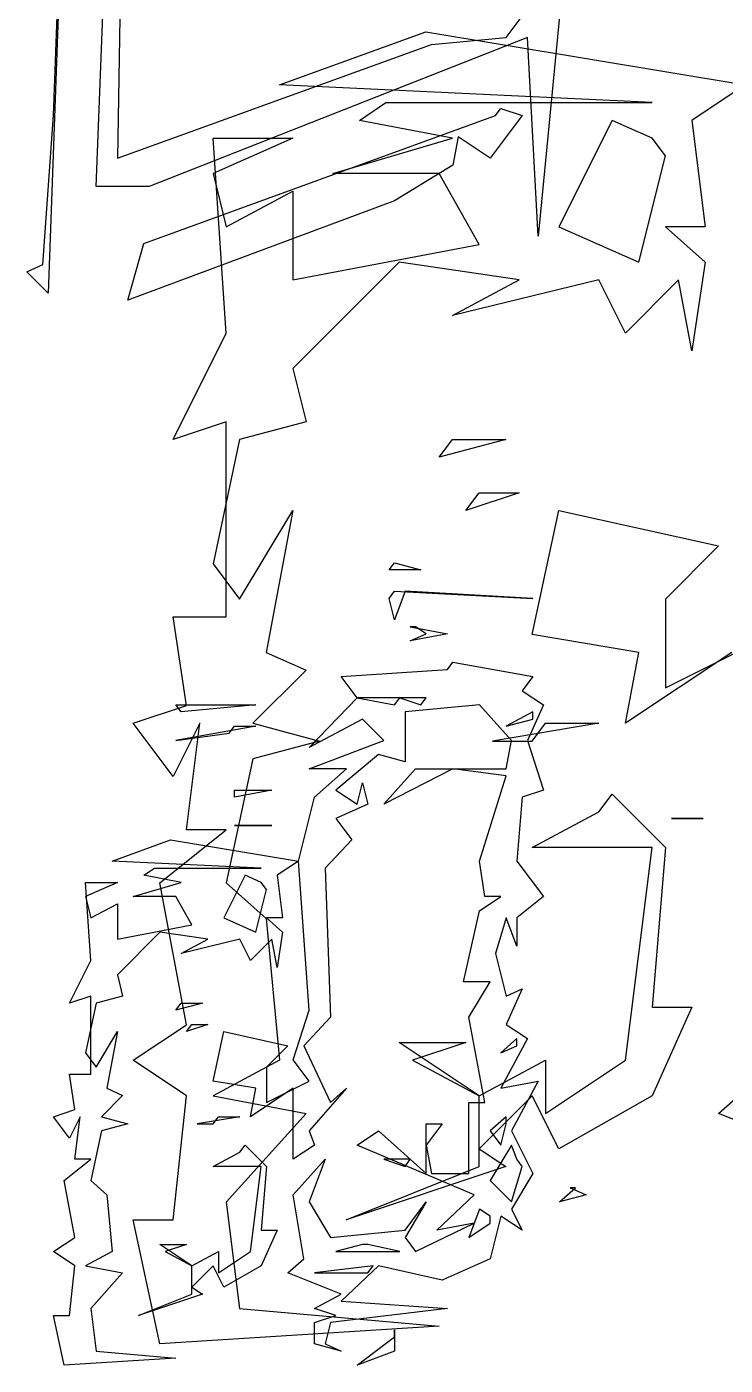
# Model space of a CAD drawing. Extents: x 10 to 24926, y 26 to 24942.
# Drawn here: x 49 to 1329, y 26 to 2480 of the extents above; entities that cross this region are included whole.
import ezdxf

# ---------------------------------------------------------------- set-up
doc = ezdxf.new("R2010")
doc.units = 0

msp = doc.modelspace()

# ---------------------------------------------------------------- linework, layer by layer
for p, q in [((322.2656, 8437.5, 625), (87.8906, 1992.1875, 3203.125)), ((97.6562, 2317.7083, 3072.9167), (322.2656, 8424.4792, 630.2083)), ((175.7812, 2187.5, 3125), (322.2656, 5950.5208, 1619.7917)), ((234.375, 3294.2708, 2682.2917), (214.8438, 2239.5833, 3104.1667)), ((927.7344, 2460.9375, 3015.625), (957.0312, 2500, 3000)), ((1025.3906, 2500, 3000), (986.3281, 2096.3542, 3161.4583)), ((966.7969, 2460.9375, 3015.625), (273.4375, 2187.5, 3125)), ((512.1765, 2373.8973, 9040.3211), (780.4594, 2471.4547, 9001.2981)), ((780.4594, 2471.4547, 9001.2981), (1365.8039, 2373.8973, 9040.3211)), ((791.0156, 2447.9167, 3020.8333), (927.7344, 2460.9375, 3015.625)), ((986.3281, 2096.3542, 3161.4583), (966.7969, 2460.9375, 3015.625)), ((214.8438, 2239.5833, 3104.1667), (791.0156, 2447.9167, 3020.8333)), ((1195.0784, 2341.3781, 9053.3287), (512.1765, 2373.8973, 9040.3211)), ((1365.8039, 2373.8973, 9040.3211), (1268.2465, 2308.859, 9066.3364)), ((658.5126, 2308.859, 9066.3364), (707.2913, 2341.3781, 9053.3287)), ((707.2913, 2341.3781, 9053.3287), (1195.0784, 2341.3781, 9053.3287)), ((78.125, 2044.2708, 3182.2917), (97.6562, 2317.7083, 3072.9167)), ((263.6719, 2083.3333, 3166.6667), (908.2031, 2317.7083, 3072.9167)), ((829.2381, 2276.3398, 9079.3441), (658.5126, 2308.859, 9066.3364)), ((957.0312, 2317.7083, 3072.9167), (898.4375, 2239.5833, 3104.1667)), ((908.2031, 2317.7083, 3072.9167), (917.9688, 2330.7292, 3067.7083)), ((917.9688, 2330.7292, 3067.7083), (957.0312, 2317.7083, 3072.9167)), ((1121.9104, 2308.859, 9066.3364), (1024.3529, 2113.7441, 9144.3823)), ((1195.0784, 2276.3398, 9079.3441), (1121.9104, 2308.859, 9066.3364)), ((1268.2465, 2308.859, 9066.3364), (1292.6358, 2113.7441, 9144.3823)), ((414.619, 1918.6293, 9222.4283), (390.2297, 2276.3398, 9079.3441)), ((390.2297, 2276.3398, 9079.3441), (536.5658, 2276.3398, 9079.3441)), ((536.5658, 2276.3398, 9079.3441), (390.2297, 2211.3016, 9105.3594)), ((609.7339, 2211.3016, 9105.3594), (829.2381, 2276.3398, 9079.3441)), ((839.8438, 2278.6458, 3088.5417), (830.0781, 2226.5625, 3109.375)), ((898.4375, 2239.5833, 3104.1667), (839.8438, 2278.6458, 3088.5417)), ((1219.4678, 2243.8207, 9092.3517), (1195.0784, 2276.3398, 9079.3441)), ((1170.6891, 2048.7059, 9170.3977), (1219.4678, 2243.8207, 9092.3517)), ((390.2297, 2211.3016, 9105.3594), (414.619, 2113.7441, 9144.3823)), ((804.8487, 2211.3016, 9105.3594), (609.7339, 2211.3016, 9105.3594)), ((830.0781, 2226.5625, 3109.375), (722.6562, 2161.4583, 3135.4167)), ((878.0168, 2081.225, 9157.39), (804.8487, 2211.3016, 9105.3594)), ((273.4375, 2187.5, 3125), (175.7812, 2187.5, 3125)), ((722.6562, 2161.4583, 3135.4167), (234.375, 1979.1667, 3208.3333)), ((414.619, 2113.7441, 9144.3823), (536.5658, 2178.7824, 9118.367)), ((536.5658, 2178.7824, 9118.367), (536.5658, 2016.1867, 9183.4053)), ((1024.3529, 2113.7441, 9144.3823), (1170.6891, 2048.7059, 9170.3977)), ((1292.6358, 2113.7441, 9144.3823), (1219.4678, 2113.7441, 9144.3823)), ((1219.4678, 2113.7441, 9144.3823), (1292.6358, 2048.7059, 9170.3977)), ((234.375, 1979.1667, 3208.3333), (263.6719, 2083.3333, 3166.6667)), ((536.5658, 2016.1867, 9183.4053), (878.0168, 2081.225, 9157.39)), ((48.8281, 2031.25, 3187.5), (78.125, 2044.2708, 3182.2917)), ((731.6807, 2048.7059, 9170.3977), (536.5658, 1853.591, 9248.4436)), ((951.1849, 2016.1867, 9183.4053), (731.6807, 2048.7059, 9170.3977)), ((1292.6358, 2048.7059, 9170.3977), (1268.2465, 1886.1102, 9235.4359)), ((87.8906, 1992.1875, 3203.125), (48.8281, 2031.25, 3187.5)), ((1097.521, 2016.1867, 9183.4053), (829.2381, 1951.1484, 9209.4206)), ((829.2381, 1951.1484, 9209.4206), (951.1849, 2016.1867, 9183.4053)), ((1146.2997, 1918.6293, 9222.4283), (1097.521, 2016.1867, 9183.4053)), ((1243.8571, 2016.1867, 9183.4053), (1146.2997, 1918.6293, 9222.4283)), ((1268.2465, 1886.1102, 9235.4359), (1243.8571, 2016.1867, 9183.4053)), ((317.0616, 1723.5145, 9300.4742), (414.619, 1918.6293, 9222.4283)), ((536.5658, 1853.591, 9248.4436), (560.9552, 1756.0336, 9287.4666)), ((414.619, 1756.0336, 9287.4666), (317.0616, 1723.5145, 9300.4742)), ((414.619, 1398.323, 9430.5508), (414.619, 1756.0336, 9287.4666)), ((560.9552, 1756.0336, 9287.4666), (439.0084, 1723.5145, 9300.4742)), ((439.0084, 1723.5145, 9300.4742), (390.2297, 1495.8805, 9391.5278)), ((926.7955, 1723.5145, 9300.4742), (804.8487, 1690.9953, 9313.4819)), ((804.8487, 1690.9953, 9313.4819), (829.2381, 1723.5145, 9300.4742)), ((829.2381, 1723.5145, 9300.4742), (926.7955, 1723.5145, 9300.4742)), ((951.1849, 1625.957, 9339.4972), (853.6274, 1593.4379, 9352.5048)), ((853.6274, 1593.4379, 9352.5048), (878.0168, 1625.957, 9339.4972)), ((878.0168, 1625.957, 9339.4972), (951.1849, 1625.957, 9339.4972)), ((439.0084, 1430.8422, 9417.5431), (536.5658, 1593.4379, 9352.5048)), ((536.5658, 1593.4379, 9352.5048), (487.7871, 1333.2848, 9456.5661)), ((975.5742, 1365.8039, 9443.5584), (1024.3529, 1593.4379, 9352.5048)), ((1024.3529, 1593.4379, 9352.5048), (1317.0252, 1528.3996, 9378.5202)), ((1317.0252, 1528.3996, 9378.5202), (1219.4678, 1430.8422, 9417.5431)), ((712.8906, 1484.375, 3406.25), (722.6562, 1497.3958, 3401.0417)), ((722.6562, 1497.3958, 3401.0417), (771.4844, 1484.375, 3406.25)), ((390.2297, 1495.8805, 9391.5278), (439.0084, 1430.8422, 9417.5431)), ((771.4844, 1484.375, 3406.25), (712.8906, 1484.375, 3406.25)), ((712.8906, 1432.2917, 3427.0833), (722.6562, 1445.3125, 3421.875)), ((722.6562, 1393.2292, 3442.7083), (712.8906, 1432.2917, 3427.0833)), ((722.6562, 1445.3125, 3421.875), (976.5625, 1432.2917, 3427.0833)), ((742.1875, 1445.3125, 3421.875), (722.6562, 1393.2292, 3442.7083)), ((976.5625, 1432.2917, 3427.0833), (742.1875, 1445.3125, 3421.875)), ((1219.4678, 1430.8422, 9417.5431), (1219.4678, 1268.2465, 9482.5814)), ((341.451, 1235.7273, 9495.5891), (317.0616, 1398.323, 9430.5508)), ((317.0616, 1398.323, 9430.5508), (414.619, 1398.323, 9430.5508)), ((751.9531, 1380.2083, 3447.9167), (820.3125, 1367.1875, 3453.125)), ((761.7188, 1380.2083, 3447.9167), (751.9531, 1380.2083, 3447.9167)), ((781.25, 1367.1875, 3453.125), (761.7188, 1380.2083, 3447.9167)), ((820.3125, 1367.1875, 3453.125), (751.9531, 1354.1667, 3458.3333)), ((751.9531, 1354.1667, 3458.3333), (781.25, 1367.1875, 3453.125)), ((1170.6891, 1333.2848, 9456.5661), (975.5742, 1365.8039, 9443.5584)), ((1219.4678, 1268.2465, 9482.5814), (1414.5826, 1365.8039, 9443.5584)), ((487.7871, 1333.2848, 9456.5661), (560.9552, 1300.7656, 9469.5737)), ((1341.4146, 1333.2848, 9456.5661), (1146.2997, 1203.2082, 9508.5967)), ((1146.2997, 1203.2082, 9508.5967), (1170.6891, 1333.2848, 9456.5661)), ((625, 1289.0625, 3484.375), (820.3125, 1302.0833, 3479.1667)), ((820.3125, 1302.0833, 3479.1667), (830.0781, 1315.1042, 3473.9583)), ((830.0781, 1315.1042, 3473.9583), (976.5625, 1289.0625, 3484.375)), ((560.9552, 1300.7656, 9469.5737), (463.3978, 1203.2082, 9508.5967)), ((654.2969, 1250, 3500), (625, 1289.0625, 3484.375)), ((976.5625, 1289.0625, 3484.375), (957.0312, 1263.0208, 3494.7917)), ((957.0312, 1263.0208, 3494.7917), (996.0938, 1236.9792, 3505.2083)), ((243.8936, 1203.2082, 9508.5967), (341.451, 1235.7273, 9495.5891)), ((322.2656, 1236.9792, 3505.2083), (468.75, 1236.9792, 3505.2083)), ((332.0312, 1223.9583, 3510.4167), (322.2656, 1236.9792, 3505.2083)), ((468.75, 1236.9792, 3505.2083), (332.0312, 1223.9583, 3510.4167)), ((566.4062, 1158.8542, 3536.4583), (654.2969, 1250, 3500)), ((732.4219, 1250, 3500), (654.2969, 1250, 3500)), ((654.2969, 1250, 3500), (722.6562, 1236.9792, 3505.2083)), ((722.6562, 1236.9792, 3505.2083), (732.4219, 1250, 3500)), ((781.25, 1250, 3500), (732.4219, 1250, 3500)), ((732.4219, 1250, 3500), (771.4844, 1236.9792, 3505.2083)), ((878.9062, 1236.9792, 3505.2083), (742.1875, 1223.9583, 3510.4167)), ((771.4844, 1236.9792, 3505.2083), (781.25, 1250, 3500)), ((937.5, 1171.875, 3531.25), (878.9062, 1236.9792, 3505.2083)), ((996.0938, 1236.9792, 3505.2083), (966.7969, 1171.875, 3531.25)), ((317.0616, 1105.6508, 9547.6197), (243.8936, 1203.2082, 9508.5967)), ((365.8403, 1203.2082, 9508.5967), (317.0616, 1105.6508, 9547.6197)), ((341.451, 1008.0934, 9586.6427), (365.8403, 1203.2082, 9508.5967)), ((463.3978, 1203.2082, 9508.5967), (585.3445, 1170.6891, 9521.6044)), ((664.0625, 1210.9375, 3515.625), (566.4062, 1158.8542, 3536.4583)), ((703.125, 1171.875, 3531.25), (664.0625, 1210.9375, 3515.625)), ((742.1875, 1223.9583, 3510.4167), (742.1875, 1132.8125, 3546.875)), ((1097.521, 1203.2082, 9508.5967), (902.4062, 1170.6891, 9521.6044)), ((976.5625, 1223.9583, 3510.4167), (927.7344, 1197.9167, 3520.8333)), ((927.7344, 1197.9167, 3520.8333), (976.5625, 1210.9375, 3515.625)), ((975.5742, 1170.6891, 9521.6044), (999.9636, 1203.2082, 9508.5967)), ((976.5625, 1210.9375, 3515.625), (976.5625, 1223.9583, 3510.4167)), ((999.9636, 1203.2082, 9508.5967), (1097.521, 1203.2082, 9508.5967)), ((468.75, 1197.9167, 3520.8333), (322.2656, 1171.875, 3531.25)), ((322.2656, 1171.875, 3531.25), (419.9219, 1184.8958, 3526.0417)), ((419.9219, 1184.8958, 3526.0417), (429.6875, 1197.9167, 3520.8333)), ((429.6875, 1197.9167, 3520.8333), (468.75, 1197.9167, 3520.8333)), ((585.3445, 1170.6891, 9521.6044), (463.3978, 1138.1699, 9534.612)), ((566.4062, 1119.7917, 3552.0833), (703.125, 1171.875, 3531.25)), ((902.4062, 1170.6891, 9521.6044), (975.5742, 1170.6891, 9521.6044)), ((927.7344, 1119.7917, 3552.0833), (937.5, 1171.875, 3531.25)), ((966.7969, 1171.875, 3531.25), (996.0938, 1080.7292, 3567.7083)), ((463.3978, 1138.1699, 9534.612), (414.619, 910.5359, 9625.6656)), ((693.3594, 1145.8333, 3541.6667), (615.2344, 1080.7292, 3567.7083)), ((742.1875, 1132.8125, 3546.875), (693.3594, 1145.8333, 3541.6667)), ((634.7656, 1119.7917, 3552.0833), (566.4062, 1119.7917, 3552.0833)), ((576.1719, 1067.7083, 3572.9167), (634.7656, 1119.7917, 3552.0833)), ((830.0781, 1119.7917, 3552.0833), (703.125, 1054.6875, 3578.125)), ((703.125, 1054.6875, 3578.125), (761.7188, 1119.7917, 3552.0833)), ((761.7188, 1119.7917, 3552.0833), (927.7344, 1119.7917, 3552.0833)), ((927.7344, 1106.7708, 3557.2917), (830.0781, 1119.7917, 3552.0833)), ((878.9062, 950.5208, 3619.7917), (927.7344, 1106.7708, 3557.2917)), ((429.6875, 1080.7292, 3567.7083), (498.0469, 1080.7292, 3567.7083)), ((498.0469, 1080.7292, 3567.7083), (429.6875, 1067.7083, 3572.9167)), ((429.6875, 1067.7083, 3572.9167), (429.6875, 1080.7292, 3567.7083)), ((615.2344, 1080.7292, 3567.7083), (654.2969, 1054.6875, 3578.125)), ((654.2969, 1054.6875, 3578.125), (664.0625, 1093.75, 3562.5)), ((664.0625, 1093.75, 3562.5), (673.8281, 1054.6875, 3578.125)), ((996.0938, 1080.7292, 3567.7083), (957.0312, 1067.7083, 3572.9167)), ((546.875, 950.5208, 3619.7917), (576.1719, 1067.7083, 3572.9167)), ((957.0312, 1067.7083, 3572.9167), (947.2656, 950.5208, 3619.7917)), ((1097.521, 1040.6125, 9573.635), (1121.9104, 1073.1316, 9560.6273)), ((1121.9104, 1073.1316, 9560.6273), (1219.4678, 975.5742, 9599.6503)), ((673.8281, 1054.6875, 3578.125), (615.2344, 1028.6458, 3588.5417)), ((975.5742, 975.5742, 9599.6503), (1097.521, 1040.6125, 9573.635)), ((292.6723, 910.5359, 9625.6656), (414.619, 1008.0934, 9586.6427)), ((414.619, 1008.0934, 9586.6427), (341.451, 1008.0934, 9586.6427)), ((429.6875, 1015.625, 3593.75), (498.0469, 1015.625, 3593.75)), ((439.4531, 1015.625, 3593.75), (429.6875, 1015.625, 3593.75)), ((498.0469, 1015.625, 3593.75), (439.4531, 1015.625, 3593.75)), ((615.2344, 1028.6458, 3588.5417), (644.5312, 989.5833, 3604.1667)), ((1230.4688, 1028.6458, 3588.5417), (1289.0625, 1028.6458, 3588.5417)), ((1240.2344, 1028.6458, 3588.5417), (1230.4688, 1028.6458, 3588.5417)), ((1289.0625, 1028.6458, 3588.5417), (1240.2344, 1028.6458, 3588.5417)), ((205.0781, 950.5208, 3619.7917), (312.5, 989.5833, 3604.1667)), ((312.5, 989.5833, 3604.1667), (546.875, 950.5208, 3619.7917)), ((644.5312, 989.5833, 3604.1667), (595.7031, 937.5, 3625)), ((1195.0784, 975.5742, 9599.6503), (975.5742, 975.5742, 9599.6503)), ((1146.2997, 585.3445, 9755.7422), (1195.0784, 975.5742, 9599.6503)), ((1219.4678, 975.5742, 9599.6503), (1195.0784, 682.902, 9716.7192)), ((478.5156, 937.5, 3625), (205.0781, 950.5208, 3619.7917)), ((263.6719, 924.4792, 3630.2083), (283.2031, 937.5, 3625)), ((283.2031, 937.5, 3625), (478.5156, 937.5, 3625)), ((546.875, 950.5208, 3619.7917), (507.8125, 924.4792, 3630.2083)), ((566.4062, 677.0833, 3729.1667), (546.875, 950.5208, 3619.7917)), ((595.7031, 937.5, 3625), (605.4688, 664.0625, 3734.375)), ((888.6719, 885.4167, 3645.8333), (878.9062, 950.5208, 3619.7917)), ((947.2656, 950.5208, 3619.7917), (996.0938, 885.4167, 3645.8333)), ((166.0156, 768.2292, 3692.7083), (156.25, 911.4583, 3635.4167)), ((156.25, 911.4583, 3635.4167), (214.8438, 911.4583, 3635.4167)), ((214.8438, 911.4583, 3635.4167), (156.25, 885.4167, 3645.8333)), ((244.1406, 885.4167, 3645.8333), (332.0312, 911.4583, 3635.4167)), ((332.0312, 911.4583, 3635.4167), (263.6719, 924.4792, 3630.2083)), ((341.451, 650.3828, 9729.7269), (292.6723, 910.5359, 9625.6656)), ((449.2188, 924.4792, 3630.2083), (410.1562, 846.3542, 3661.4583)), ((414.619, 910.5359, 9625.6656), (487.7871, 845.4977, 9651.6809)), ((478.5156, 911.4583, 3635.4167), (449.2188, 924.4792, 3630.2083)), ((488.2812, 898.4375, 3640.625), (478.5156, 911.4583, 3635.4167)), ((507.8125, 924.4792, 3630.2083), (517.5781, 846.3542, 3661.4583)), ((156.25, 885.4167, 3645.8333), (166.0156, 846.3542, 3661.4583)), ((322.2656, 885.4167, 3645.8333), (244.1406, 885.4167, 3645.8333)), ((351.5625, 833.3333, 3666.6667), (322.2656, 885.4167, 3645.8333)), ((468.75, 820.3125, 3671.875), (488.2812, 898.4375, 3640.625)), ((878.9062, 859.375, 3656.25), (917.9688, 885.4167, 3645.8333)), ((917.9688, 885.4167, 3645.8333), (888.6719, 885.4167, 3645.8333)), ((996.0938, 885.4167, 3645.8333), (947.2656, 846.3542, 3661.4583)), ((166.0156, 846.3542, 3661.4583), (214.8438, 872.3958, 3651.0417)), ((214.8438, 872.3958, 3651.0417), (214.8438, 807.2917, 3677.0833)), ((849.6094, 729.1667, 3708.3333), (878.9062, 859.375, 3656.25)), ((410.1562, 846.3542, 3661.4583), (468.75, 820.3125, 3671.875)), ((487.7871, 845.4977, 9651.6809), (512.1765, 585.3445, 9755.7422)), ((517.5781, 846.3542, 3661.4583), (488.2812, 846.3542, 3661.4583)), ((488.2812, 846.3542, 3661.4583), (517.5781, 820.3125, 3671.875)), ((927.7344, 846.3542, 3661.4583), (908.2031, 781.25, 3687.5)), ((947.2656, 794.2708, 3682.2917), (927.7344, 846.3542, 3661.4583)), ((947.2656, 846.3542, 3661.4583), (947.2656, 794.2708, 3682.2917)), ((214.8438, 807.2917, 3677.0833), (351.5625, 833.3333, 3666.6667)), ((292.9688, 820.3125, 3671.875), (214.8438, 742.1875, 3703.125)), ((380.8594, 807.2917, 3677.0833), (292.9688, 820.3125, 3671.875)), ((517.5781, 820.3125, 3671.875), (507.8125, 755.2083, 3697.9167)), ((439.4531, 807.2917, 3677.0833), (332.0312, 781.25, 3687.5)), ((332.0312, 781.25, 3687.5), (380.8594, 807.2917, 3677.0833)), ((458.9844, 768.2292, 3692.7083), (439.4531, 807.2917, 3677.0833)), ((498.0469, 807.2917, 3677.0833), (458.9844, 768.2292, 3692.7083)), ((507.8125, 755.2083, 3697.9167), (498.0469, 807.2917, 3677.0833)), ((126.9531, 690.1042, 3723.9583), (166.0156, 768.2292, 3692.7083)), ((908.2031, 781.25, 3687.5), (927.7344, 703.125, 3718.75)), ((214.8438, 742.1875, 3703.125), (224.6094, 703.125, 3718.75)), ((898.4375, 729.1667, 3708.3333), (849.6094, 729.1667, 3708.3333)), ((859.375, 664.0625, 3734.375), (898.4375, 729.1667, 3708.3333)), ((927.7344, 703.125, 3718.75), (957.0312, 716.1458, 3713.5417)), ((957.0312, 716.1458, 3713.5417), (927.7344, 651.0417, 3739.5833)), ((166.0156, 703.125, 3718.75), (126.9531, 690.1042, 3723.9583)), ((175.7812, 690.1042, 3723.9583), (156.25, 598.9583, 3760.4167)), ((166.0156, 559.8958, 3776.0417), (166.0156, 703.125, 3718.75)), ((224.6094, 703.125, 3718.75), (175.7812, 690.1042, 3723.9583)), ((371.0938, 690.1042, 3723.9583), (322.2656, 677.0833, 3729.1667)), ((322.2656, 677.0833, 3729.1667), (332.0312, 690.1042, 3723.9583)), ((332.0312, 690.1042, 3723.9583), (371.0938, 690.1042, 3723.9583)), ((537.1094, 585.9375, 3765.625), (566.4062, 677.0833, 3729.1667)), ((605.4688, 664.0625, 3734.375), (556.6406, 611.9792, 3755.2083)), ((888.6719, 507.8125, 3796.875), (859.375, 664.0625, 3734.375)), ((1195.0784, 682.902, 9716.7192), (1268.2465, 682.902, 9716.7192)), ((1268.2465, 682.902, 9716.7192), (1195.0784, 520.3062, 9781.7575)), ((243.8936, 585.3445, 9755.7422), (341.451, 650.3828, 9729.7269)), ((380.8594, 651.0417, 3739.5833), (341.7969, 638.0208, 3744.7917)), ((341.7969, 638.0208, 3744.7917), (351.5625, 651.0417, 3739.5833)), ((351.5625, 651.0417, 3739.5833), (380.8594, 651.0417, 3739.5833)), ((927.7344, 651.0417, 3739.5833), (966.7969, 625, 3750)), ((175.7812, 572.9167, 3770.8333), (214.8438, 638.0208, 3744.7917)), ((214.8438, 638.0208, 3744.7917), (195.3125, 533.8542, 3786.4583)), ((390.625, 546.875, 3781.25), (410.1562, 638.0208, 3744.7917)), ((410.1562, 638.0208, 3744.7917), (527.3438, 611.9792, 3755.2083)), ((878.0168, 520.3062, 9781.7575), (731.6807, 617.8637, 9742.7345)), ((731.6807, 617.8637, 9742.7345), (853.6274, 617.8637, 9742.7345)), ((853.6274, 617.8637, 9742.7345), (756.07, 585.3445, 9755.7422)), ((966.7969, 625, 3750), (917.9688, 533.8542, 3786.4583)), ((947.2656, 625, 3750), (917.9688, 598.9583, 3760.4167)), ((947.2656, 611.9792, 3755.2083), (947.2656, 625, 3750)), ((156.25, 598.9583, 3760.4167), (175.7812, 572.9167, 3770.8333)), ((527.3438, 611.9792, 3755.2083), (488.2812, 572.9167, 3770.8333)), ((556.6406, 611.9792, 3755.2083), (605.4688, 507.8125, 3796.875)), ((917.9688, 598.9583, 3760.4167), (947.2656, 611.9792, 3755.2083)), ((341.451, 520.3062, 9781.7575), (243.8936, 585.3445, 9755.7422)), ((512.1765, 585.3445, 9755.7422), (390.2297, 520.3062, 9781.7575)), ((488.2812, 572.9167, 3770.8333), (488.2812, 507.8125, 3796.875)), ((566.4062, 546.875, 3781.25), (537.1094, 585.9375, 3765.625)), ((756.07, 585.3445, 9755.7422), (878.0168, 520.3062, 9781.7575)), ((878.0168, 520.3062, 9781.7575), (999.9636, 585.3445, 9755.7422)), ((999.9636, 585.3445, 9755.7422), (999.9636, 487.7871, 9794.7652)), ((999.9636, 487.7871, 9794.7652), (1146.2997, 585.3445, 9755.7422)), ((136.7188, 494.7917, 3802.0833), (126.9531, 559.8958, 3776.0417)), ((126.9531, 559.8958, 3776.0417), (166.0156, 559.8958, 3776.0417)), ((468.75, 533.8542, 3786.4583), (390.625, 546.875, 3781.25)), ((488.2812, 507.8125, 3796.875), (566.4062, 546.875, 3781.25)), ((917.9688, 533.8542, 3786.4583), (986.3281, 546.875, 3781.25)), ((986.3281, 546.875, 3781.25), (937.5, 455.7292, 3817.7083)), ((1317.0252, 487.7871, 9794.7652), (1390.1933, 552.8254, 9768.7498)), ((224.6094, 520.8333, 3791.6667), (185.5469, 481.7708, 3807.2917)), ((195.3125, 533.8542, 3786.4583), (224.6094, 520.8333, 3791.6667)), ((317.0616, 292.6723, 9872.8111), (341.451, 520.3062, 9781.7575)), ((390.2297, 520.3062, 9781.7575), (560.9552, 487.7871, 9794.7652)), ((537.1094, 533.8542, 3786.4583), (458.9844, 481.7708, 3807.2917)), ((458.9844, 481.7708, 3807.2917), (468.75, 533.8542, 3786.4583)), ((537.1094, 403.6458, 3838.5417), (537.1094, 533.8542, 3786.4583)), ((634.7656, 533.8542, 3786.4583), (566.4062, 455.7292, 3817.7083)), ((605.4688, 507.8125, 3796.875), (634.7656, 533.8542, 3786.4583)), ((975.5742, 520.3062, 9781.7575), (878.0168, 422.7488, 9820.7805)), ((878.0168, 390.2297, 9833.7881), (878.0168, 520.3062, 9781.7575)), ((1024.3529, 422.7488, 9820.7805), (975.5742, 520.3062, 9781.7575)), ((1195.0784, 520.3062, 9781.7575), (1024.3529, 422.7488, 9820.7805)), ((97.6562, 481.7708, 3807.2917), (136.7188, 494.7917, 3802.0833)), ((859.375, 377.6042, 3848.9583), (859.375, 507.8125, 3796.875)), ((859.375, 507.8125, 3796.875), (888.6719, 507.8125, 3796.875)), ((126.9531, 442.7083, 3822.9167), (97.6562, 481.7708, 3807.2917)), ((146.4844, 481.7708, 3807.2917), (126.9531, 442.7083, 3822.9167)), ((136.7188, 403.6458, 3838.5417), (146.4844, 481.7708, 3807.2917)), ((185.5469, 481.7708, 3807.2917), (234.375, 468.75, 3812.5)), ((234.375, 468.75, 3812.5), (185.5469, 455.7292, 3817.7083)), ((439.4531, 481.7708, 3807.2917), (361.3281, 468.75, 3812.5)), ((361.3281, 468.75, 3812.5), (390.625, 468.75, 3812.5)), ((390.625, 468.75, 3812.5), (400.3906, 481.7708, 3807.2917)), ((400.3906, 481.7708, 3807.2917), (439.4531, 481.7708, 3807.2917)), ((560.9552, 487.7871, 9794.7652), (414.619, 325.1914, 9859.8034)), ((781.25, 377.6042, 3848.9583), (781.25, 468.75, 3812.5)), ((781.25, 468.75, 3812.5), (810.5469, 468.75, 3812.5)), ((810.5469, 468.75, 3812.5), (781.25, 429.6875, 3828.125)), ((927.7344, 481.7708, 3807.2917), (898.4375, 455.7292, 3817.7083)), ((917.9688, 429.6875, 3828.125), (927.7344, 468.75, 3812.5)), ((927.7344, 468.75, 3812.5), (927.7344, 481.7708, 3807.2917)), ((1560.9187, 390.2297, 9833.7881), (1317.0252, 487.7871, 9794.7652)), ((185.5469, 455.7292, 3817.7083), (166.0156, 364.5833, 3854.1667)), ((566.4062, 455.7292, 3817.7083), (576.1719, 429.6875, 3828.125)), ((654.2969, 429.6875, 3828.125), (693.3594, 455.7292, 3817.7083)), ((693.3594, 455.7292, 3817.7083), (781.25, 377.6042, 3848.9583)), ((898.4375, 455.7292, 3817.7083), (917.9688, 429.6875, 3828.125)), ((937.5, 455.7292, 3817.7083), (976.5625, 377.6042, 3848.9583)), ((439.4531, 416.6667, 3833.3333), (449.2188, 429.6875, 3828.125)), ((449.2188, 429.6875, 3828.125), (488.2812, 390.625, 3843.75)), ((576.1719, 429.6875, 3828.125), (537.1094, 403.6458, 3838.5417)), ((869.1406, 338.5417, 3864.5833), (654.2969, 429.6875, 3828.125)), ((781.25, 429.6875, 3828.125), (791.0156, 377.6042, 3848.9583)), ((878.0168, 422.7488, 9820.7805), (926.7955, 390.2297, 9833.7881)), ((937.5, 429.6875, 3828.125), (898.4375, 364.5833, 3854.1667)), ((947.2656, 403.6458, 3838.5417), (937.5, 429.6875, 3828.125)), ((117.1875, 364.5833, 3854.1667), (166.0156, 403.6458, 3838.5417)), ((166.0156, 403.6458, 3838.5417), (136.7188, 403.6458, 3838.5417)), ((390.625, 390.625, 3843.75), (439.4531, 416.6667, 3833.3333)), ((537.1094, 338.5417, 3864.5833), (595.7031, 403.6458, 3838.5417)), ((595.7031, 403.6458, 3838.5417), (566.4062, 325.5208, 3869.7917)), ((751.9531, 403.6458, 3838.5417), (703.125, 403.6458, 3838.5417)), ((703.125, 403.6458, 3838.5417), (742.1875, 390.625, 3843.75)), ((742.1875, 390.625, 3843.75), (751.9531, 403.6458, 3838.5417)), ((957.0312, 390.625, 3843.75), (947.2656, 403.6458, 3838.5417)), ((478.5156, 390.625, 3843.75), (390.625, 390.625, 3843.75)), ((458.9844, 234.375, 3906.25), (478.5156, 390.625, 3843.75)), ((488.2812, 390.625, 3843.75), (478.5156, 273.4375, 3890.625)), ((926.7955, 390.2297, 9833.7881), (634.1232, 292.6723, 9872.8111)), ((634.1232, 292.6723, 9872.8111), (878.0168, 390.2297, 9833.7881)), ((791.0156, 377.6042, 3848.9583), (859.375, 377.6042, 3848.9583)), ((937.5, 325.5208, 3869.7917), (957.0312, 390.625, 3843.75)), ((976.5625, 377.6042, 3848.9583), (937.5, 312.5, 3875)), ((136.7188, 260.4167, 3895.8333), (117.1875, 364.5833, 3854.1667)), ((166.0156, 364.5833, 3854.1667), (195.3125, 338.5417, 3864.5833)), ((898.4375, 364.5833, 3854.1667), (937.5, 325.5208, 3869.7917)), ((1025.3906, 325.5208, 3869.7917), (1054.6875, 351.5625, 3859.375)), ((1044.9219, 351.5625, 3859.375), (1074.2188, 338.5417, 3864.5833)), ((1054.6875, 351.5625, 3859.375), (1044.9219, 351.5625, 3859.375)), ((195.3125, 338.5417, 3864.5833), (205.0781, 234.375, 3906.25)), ((414.619, 325.1914, 9859.8034), (439.0084, 130.0766, 9937.8494)), ((556.6406, 221.3542, 3911.4583), (537.1094, 338.5417, 3864.5833)), ((566.4062, 325.5208, 3869.7917), (605.4688, 260.4167, 3895.8333)), ((742.1875, 273.4375, 3890.625), (781.25, 325.5208, 3869.7917)), ((781.25, 325.5208, 3869.7917), (742.1875, 260.4167, 3895.8333)), ((800.7812, 273.4375, 3890.625), (869.1406, 338.5417, 3864.5833)), ((1074.2188, 338.5417, 3864.5833), (1025.3906, 325.5208, 3869.7917)), ((878.9062, 312.5, 3875), (859.375, 260.4167, 3895.8333)), ((898.4375, 299.4792, 3880.2083), (878.9062, 312.5, 3875)), ((917.9688, 299.4792, 3880.2083), (898.4375, 221.3542, 3911.4583)), ((898.4375, 286.4583, 3885.4167), (898.4375, 299.4792, 3880.2083)), ((957.0312, 273.4375, 3890.625), (917.9688, 299.4792, 3880.2083)), ((937.5, 312.5, 3875), (957.0312, 273.4375, 3890.625)), ((292.6723, 65.0383, 9963.8647), (243.8936, 292.6723, 9872.8111)), ((243.8936, 292.6723, 9872.8111), (317.0616, 292.6723, 9872.8111)), ((478.5156, 273.4375, 3890.625), (507.8125, 273.4375, 3890.625)), ((507.8125, 273.4375, 3890.625), (478.5156, 208.3333, 3916.6667)), ((605.4688, 260.4167, 3895.8333), (742.1875, 273.4375, 3890.625)), ((761.7188, 234.375, 3906.25), (869.1406, 286.4583, 3885.4167)), ((869.1406, 286.4583, 3885.4167), (800.7812, 273.4375, 3890.625)), ((859.375, 260.4167, 3895.8333), (898.4375, 286.4583, 3885.4167)), ((97.6562, 234.375, 3906.25), (136.7188, 260.4167, 3895.8333)), ((351.5625, 208.3333, 3916.6667), (292.9688, 247.3958, 3901.0417)), ((292.9688, 247.3958, 3901.0417), (341.7969, 247.3958, 3901.0417)), ((341.7969, 247.3958, 3901.0417), (302.7344, 234.375, 3906.25)), ((664.0625, 247.3958, 3901.0417), (615.2344, 234.375, 3906.25)), ((673.8281, 247.3958, 3901.0417), (664.0625, 247.3958, 3901.0417)), ((732.4219, 234.375, 3906.25), (673.8281, 247.3958, 3901.0417)), ((742.1875, 260.4167, 3895.8333), (761.7188, 234.375, 3906.25)), ((136.7188, 208.3333, 3916.6667), (97.6562, 234.375, 3906.25)), ((205.0781, 234.375, 3906.25), (156.25, 208.3333, 3916.6667)), ((302.7344, 234.375, 3906.25), (351.5625, 208.3333, 3916.6667)), ((351.5625, 208.3333, 3916.6667), (400.3906, 234.375, 3906.25)), ((400.3906, 234.375, 3906.25), (400.3906, 195.3125, 3921.875)), ((400.3906, 195.3125, 3921.875), (458.9844, 234.375, 3906.25)), ((527.3438, 195.3125, 3921.875), (556.6406, 221.3542, 3911.4583)), ((615.2344, 234.375, 3906.25), (732.4219, 234.375, 3906.25)), ((898.4375, 221.3542, 3911.4583), (810.5469, 182.2917, 3927.0833)), ((126.9531, 117.1875, 3953.125), (136.7188, 208.3333, 3916.6667)), ((156.25, 208.3333, 3916.6667), (224.6094, 195.3125, 3921.875)), ((390.625, 208.3333, 3916.6667), (351.5625, 169.2708, 3932.2917)), ((351.5625, 156.25, 3937.5), (351.5625, 208.3333, 3916.6667)), ((410.1562, 169.2708, 3932.2917), (390.625, 208.3333, 3916.6667)), ((478.5156, 208.3333, 3916.6667), (410.1562, 169.2708, 3932.2917)), ((683.5938, 208.3333, 3916.6667), (576.1719, 195.3125, 3921.875)), ((693.3594, 208.3333, 3916.6667), (625, 143.2292, 3942.7083)), ((673.8281, 195.3125, 3921.875), (683.5938, 208.3333, 3916.6667)), ((810.5469, 182.2917, 3927.0833), (693.3594, 208.3333, 3916.6667)), ((224.6094, 195.3125, 3921.875), (166.0156, 130.2083, 3947.9167)), ((625, 156.25, 3937.5), (527.3438, 195.3125, 3921.875)), ((576.1719, 195.3125, 3921.875), (673.8281, 195.3125, 3921.875)), ((371.0938, 156.25, 3937.5), (253.9062, 117.1875, 3953.125)), ((253.9062, 117.1875, 3953.125), (351.5625, 156.25, 3937.5)), ((351.5625, 169.2708, 3932.2917), (371.0938, 156.25, 3937.5)), ((576.1719, 130.2083, 3947.9167), (625, 156.25, 3937.5)), ((166.0156, 130.2083, 3947.9167), (175.7812, 52.0833, 3979.1667)), ((439.0084, 130.0766, 9937.8494), (804.8487, 97.5574, 9950.857)), ((615.2344, 117.1875, 3953.125), (576.1719, 130.2083, 3947.9167)), ((820.3125, 130.2083, 3947.9167), (605.4688, 104.1667, 3958.3333)), ((625, 143.2292, 3942.7083), (820.3125, 130.2083, 3947.9167)), ((117.1875, 26.0417, 3989.5833), (97.6562, 117.1875, 3953.125)), ((97.6562, 117.1875, 3953.125), (126.9531, 117.1875, 3953.125)), ((576.1719, 104.1667, 3958.3333), (615.2344, 117.1875, 3953.125)), ((576.1719, 65.1042, 3973.9583), (576.1719, 104.1667, 3958.3333)), ((605.4688, 104.1667, 3958.3333), (595.7031, 65.1042, 3973.9583)), ((804.8487, 97.5574, 9950.857), (292.6723, 65.0383, 9963.8647)), ((654.2969, 26.0417, 3989.5833), (722.6562, 78.125, 3968.75)), ((722.6562, 91.1458, 3963.5417), (722.6562, 52.0833, 3979.1667)), ((722.6562, 78.125, 3968.75), (722.6562, 91.1458, 3963.5417)), ((175.7812, 52.0833, 3979.1667), (322.2656, 39.0625, 3984.375)), ((625, 52.0833, 3979.1667), (576.1719, 65.1042, 3973.9583)), ((595.7031, 65.1042, 3973.9583), (625, 52.0833, 3979.1667)), ((722.6562, 52.0833, 3979.1667), (654.2969, 26.0417, 3989.5833)), ((322.2656, 39.0625, 3984.375), (117.1875, 26.0417, 3989.5833))]:
    msp.add_line(p, q)

doc.saveas('drawing.dxf')
